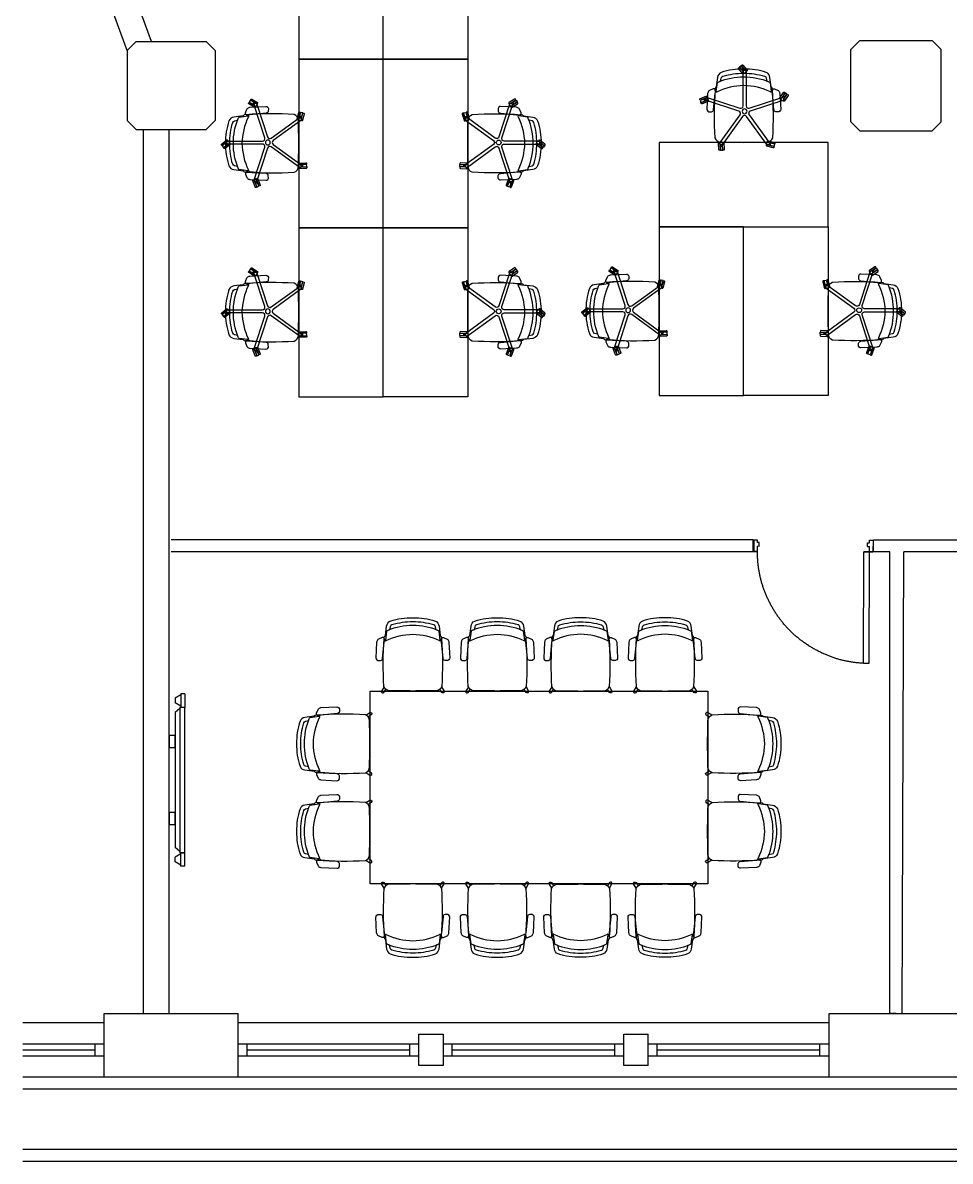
# Model space of a CAD drawing. Header units: metres. Extents: x -29.6 to 5.6, y -16 to 11.6.
# Drawn here: x -26.9 to -19.21, y -15.46 to -6.02 of the extents above; entities that cross this region are included whole.
import ezdxf

# ---------------------------------------------------------------- set-up
doc = ezdxf.new("R2010")
doc.units = ezdxf.units.M
for name, pattern in [('Style 0 5', [0]), ('Style 1865X1XXX0WALLS2 1', [0]), ('Style A320G  Permanent Solid Partitions 10', [0]), ('Style I321G  Virtual Partition 8', [0.03, 0.012, -0.018]), ('Style Partition 3', [0])]:
    doc.linetypes.add(name, pattern=pattern)
for name, color, linetype, true_color in [('A-210 G - Existing Structure 4', 251, 'Continuous', 0x696969), ('A-325G - Internal Doors 6', 7, 'Continuous', 0xffffff), ('Furniture 3', 251, 'Continuous', 0x696969), ('I-321G - Virtual Partition 18', 1, 'Continuous', 0xff0000), ('I-620G - Small Power 7', 1, 'Continuous', 0xff0000)]:
    doc.layers.add(name, color=color, linetype=linetype, true_color=true_color)

# ---------------------------------------------------------------- blocks, each defined once
blk = doc.blocks.new('Task Chair Castors_14')
at = {"layer": 'Furniture 3', "linetype": 'Style Partition 3'}
for points in [[(-0.011, -0.0064), (-0.011, -0.0091), (-0.0175, -0.0091, -0.414214), (-0.023, -0.0036), (-0.023, 0.0504, -0.414214), (-0.0175, 0.0559), (-0.011, 0.0559), (-0.011, 0.0064, 0.270597), (-0.011, -0.0064)], [(0.0127, 0, 1), (-0.0127, 0, 1), (0.0127, 0)], [(0.009, 0.0089), (0.009, 0.0559), (-0.009, 0.0559), (-0.009, 0.009, -0.415607), (0.009, 0.0089)], [(0.011, 0.0063), (0.011, 0.0559), (0.0175, 0.0559, -0.414214), (0.023, 0.0504), (0.023, -0.0036, -0.414214), (0.0175, -0.0091), (0.011, -0.0091), (0.011, -0.0063, 0.264718), (0.011, 0.0063)]]:
    blk.add_lwpolyline(points, format="xyb", close=True, dxfattribs=at)
blk.add_lwpolyline([(0.009, 0.0234), (-0.009, 0.0234)], dxfattribs=at)
blk = doc.blocks.new('Task Chair 5 Star Base_15')
at = {"layer": 'Furniture 3', "linetype": 'Style Partition 3'}
for points in [[(8.6334, 1.8123, -1), (8.6129, 1.7974), (8.4458, 2.0274, 0.509525), (8.4134, 2.0274), (8.2463, 1.7974, -1), (8.2258, 1.8123), (8.3929, 2.0423, 0.509525), (8.3829, 2.0731), (8.1125, 2.1609, -1), (8.1204, 2.1851), (8.3907, 2.0972, 0.509525), (8.4169, 2.1163), (8.4169, 2.4005, -1), (8.4423, 2.4005), (8.4423, 2.1163, 0.509525), (8.4685, 2.0972), (8.7389, 2.1851, -1), (8.7467, 2.1609), (8.4763, 2.0731, 0.509525), (8.4663, 2.0423), (8.6334, 1.8123)], [(8.4496, 2.0713, 1), (8.4096, 2.0713, 1), (8.4496, 2.0713)]]:
    blk.add_lwpolyline(points, format="xyb", close=True, dxfattribs=at)
at = {"layer": 'Furniture 3'}
for p, rotation in [((8.4296, 2.4008), 38.95488684837174), ((8.1162, 2.1731), 110.9548868483717), ((8.743, 2.1731), 326.9548868483718), ((8.2359, 1.8047), 182.9548868483717), ((8.6233, 1.8047), 254.9548868483717)]:
    blk.add_blockref('Task Chair Castors_14', p, dxfattribs=dict(at, rotation=rotation))
blk = doc.blocks.new('Senator Multipurpose_2')
at = {"layer": 'Furniture 3', "linetype": 'Style Partition 3'}
for points in [[(0.1741, 0.5484, -0.272236), (0.1878, 0.5335), (0.1933, 0.5085, -0.007255), (0.2076, 0.5028, -0.161316), (0.2184, 0.4962), (0.2289, 0.4225, 0.545644), (0.2286, 0.462), (0.2183, 0.5394, 0.27529), (0.1878, 0.5795, 0.083941), (0.0009, 0.6084, 0.083941), (-0.186, 0.5795, 0.27529), (-0.2165, 0.5394), (-0.2268, 0.462, 0.545644), (-0.227, 0.4225), (-0.2166, 0.4962, -0.161316), (-0.2058, 0.5028, -0.007255), (-0.1914, 0.5085), (-0.186, 0.5335, -0.272236), (-0.1722, 0.5484, -0.075274), (0.0009, 0.5733, -0.075274), (0.1741, 0.5484)], [(0.0009, 0.4714, 0.104535), (-0.2204, 0.4187, -0.885959), (-0.227, 0.4225), (-0.2166, 0.4962, -0.161316), (-0.2058, 0.5028, -0.099963), (0.0009, 0.5429, -0.099963), (0.2076, 0.5028, -0.161316), (0.2184, 0.4962), (0.2289, 0.4225, -0.885959), (0.2223, 0.4187, 0.104535), (0.0009, 0.4714)], [(-0.2376, 0.443), (-0.2533, 0.443), (-0.2832, 0.4301, 0.264898), (-0.2963, 0.4111), (-0.299, 0.4055), (-0.3052, 0.2729), (-0.3039, 0.2664, 0.253906), (-0.2891, 0.253), (-0.2662, 0.2533, 0.35042), (-0.2495, 0.2716), (-0.2364, 0.4058, -0.196711), (-0.227, 0.4225, -0.263194), (-0.2376, 0.443)], [(-0.237, 0.4368, 0.033698), (-0.2391, 0.0377, 0.309527), (-0.1903, 0.0028, -0.001089), (0.0009, 0, -0.001089), (0.1921, 0.0028, 0.309527), (0.2409, 0.0377, 0.033698), (0.2389, 0.4368, -0.193122), (0.2289, 0.4225, -0.885959), (0.2223, 0.4187, 0.104535), (0.0009, 0.4714, 0.104535), (-0.2204, 0.4187, -0.885959), (-0.227, 0.4225, -0.193122), (-0.237, 0.4368)], [(0.2395, 0.443), (0.2551, 0.443), (0.2851, 0.4301, -0.264898), (0.2982, 0.4111), (0.3008, 0.4055), (0.3071, 0.2729), (0.3058, 0.2664, -0.253906), (0.291, 0.253), (0.2681, 0.2533, -0.35042), (0.2514, 0.2716), (0.2383, 0.4058, 0.196711), (0.2289, 0.4225, 0.263194), (0.2395, 0.443)]]:
    blk.add_lwpolyline(points, format="xyb", close=True, dxfattribs=at)
at = {"layer": 'Furniture 3'}
blk.add_blockref('Task Chair 5 Star Base_15', (-8.4218, -1.8139), dxfattribs=at)
blk = doc.blocks.new('ADL3A 2D_8')
at = {"layer": 'Furniture 3', "linetype": 'Style Partition 3'}
for points in [[(0.1731, 0.5484, -0.272236), (0.1869, 0.5335), (0.1924, 0.5085, -0.007255), (0.2067, 0.5028, -0.161316), (0.2175, 0.4962), (0.2279, 0.4225, 0.545644), (0.2277, 0.462), (0.2174, 0.5394, 0.27529), (0.1869, 0.5795, 0.083941), (0, 0.6084, 0.083941), (-0.1869, 0.5795, 0.27529), (-0.2174, 0.5394), (-0.2277, 0.462, 0.545644), (-0.2279, 0.4225), (-0.2175, 0.4962, -0.161316), (-0.2067, 0.5028, -0.007255), (-0.1924, 0.5085), (-0.1869, 0.5335, -0.272236), (-0.1731, 0.5484, -0.075274), (0, 0.5733, -0.075274), (0.1731, 0.5484)], [(0, 0.4714, 0.104535), (-0.2214, 0.4187, -0.885959), (-0.2279, 0.4225), (-0.2175, 0.4962, -0.161316), (-0.2067, 0.5028, -0.099963), (0, 0.5429, -0.099963), (0.2067, 0.5028, -0.161316), (0.2175, 0.4962), (0.2279, 0.4225, -0.885959), (0.2214, 0.4187, 0.104535), (0, 0.4714)], [(-0.2385, 0.443), (-0.2542, 0.443), (-0.2842, 0.4301, 0.264898), (-0.2973, 0.4111), (-0.2999, 0.4055), (-0.3061, 0.2729), (-0.3048, 0.2664, 0.253906), (-0.2901, 0.253), (-0.2671, 0.2533, 0.35042), (-0.2504, 0.2716), (-0.2373, 0.4058, -0.196711), (-0.2279, 0.4225, -0.263194), (-0.2385, 0.443)], [(-0.2379, 0.4368, 0.033698), (-0.24, 0.0377, 0.309527), (-0.1912, 0.0028, -0.001089), (0, 0, -0.001089), (0.1912, 0.0028, 0.309527), (0.24, 0.0377, 0.033698), (0.2379, 0.4368, -0.193122), (0.2279, 0.4225, -0.885959), (0.2214, 0.4187, 0.104535), (0, 0.4714, 0.104535), (-0.2214, 0.4187, -0.885959), (-0.2279, 0.4225, -0.193122), (-0.2379, 0.4368)], [(0.2385, 0.443), (0.2542, 0.443), (0.2842, 0.4301, -0.264898), (0.2973, 0.4111), (0.2999, 0.4055), (0.3061, 0.2729), (0.3048, 0.2664, -0.253906), (0.2901, 0.253), (0.2671, 0.2533, -0.35042), (0.2504, 0.2716), (0.2373, 0.4058, 0.196711), (0.2279, 0.4225, 0.263194), (0.2385, 0.443)]]:
    blk.add_lwpolyline(points, format="xyb", close=True, dxfattribs=at)
blk.add_lwpolyline([(-0.2379, 0.4376), (-0.2382, 0.4378)], dxfattribs=at)
for points in [[(-0.2385, 0.034), (-0.26, -0.0005, 0.873571), (-0.24, -0.0118), (-0.2236, 0.0147)], [(0.2385, 0.034), (0.26, -0.0005, -0.873571), (0.24, -0.0118), (0.2236, 0.0147)]]:
    blk.add_lwpolyline(points, format="xyb", dxfattribs=at)
blk = doc.blocks.new('Door 926995Hoyez_9')
at = {"layer": 'A-325G - Internal Doors 6', "linetype": 'Style A320G  Permanent Solid Partitions 10'}
for points in [[(-0.4625, 0.974), (-0.4175, 0.974)], [(-0.4625, 0.048), (-0.4625, 0.974)], [(-0.4175, 0.974), (-0.4175, 0.048)], [(-0.4995, 0.05), (-0.4995, -0.05)], [(-0.4645, 0.048), (-0.4945, 0.048)], [(-0.4945, -0.048), (-0.4945, 0.048)], [(-0.4645, 0.048), (-0.4645, 0.004)], [(-0.4495, 0.004), (-0.4645, 0.004)], [(-0.4175, 0.048), (-0.4625, 0.048)], [(-0.4495, 0.004), (-0.4495, -0.027)], [(0.4495, 0.004), (0.4645, 0.004)], [(0.4495, 0.004), (0.4495, -0.027)], [(0.4645, 0.048), (0.4945, 0.048)], [(0.4645, 0.048), (0.4645, 0.004)], [(0.4945, -0.048), (0.4945, 0.048)], [(0.4995, 0.05), (0.4995, -0.05)], [(-0.4645, -0.048), (-0.4945, -0.048)], [(-0.4495, -0.027), (-0.4645, -0.027)], [(-0.4645, -0.027), (-0.4645, -0.048)], [(0.4495, -0.027), (0.4645, -0.027)], [(0.4645, -0.027), (0.4645, -0.048)], [(0.4645, -0.048), (0.4945, -0.048)]]:
    blk.add_lwpolyline(points, dxfattribs=at)
at = {"layer": 'A-325G - Internal Doors 6'}
for points in [[(-0.4625, 0.974), (-0.2144, 0.974), (0.0005, 0.8499)], [(0.0005, 0.8499), (0.2154, 0.7259), (0.3394, 0.511)], [(0.3394, 0.511), (0.4635, 0.2961), (0.4635, 0.048)]]:
    blk.add_open_spline(points, degree=2, dxfattribs=at)
blk = doc.blocks.new('TV_5')
at = {"layer": 'I-620G - Small Power 7', "linetype": 'Style 1865X1XXX0WALLS2 1'}
for points in [[(52.7887, 153.1448), (52.8153, 153.1912)], [(52.8153, 153.1912), (52.8552, 153.1912)], [(52.8817, 153.1448), (52.8552, 153.1912)], [(52.9017, 153.1512), (52.8917, 153.1512), (52.8917, 153.1112), (54.0967, 153.1112), (54.0967, 153.1512), (54.0867, 153.1512)], [(52.9017, 153.1512), (52.9342, 153.1902)], [(54.0867, 153.1512), (52.9017, 153.1512)], [(54.0542, 153.1902), (52.9342, 153.1902)], [(54.0867, 153.1512), (54.0542, 153.1902)], [(54.1067, 153.1448), (54.1333, 153.1912)], [(54.1732, 153.1912), (54.1333, 153.1912)], [(54.1997, 153.1448), (54.1732, 153.1912)], [(52.7787, 153.1448), (52.8917, 153.1448)], [(52.7787, 153.1112), (52.7787, 153.1448)], [(52.7787, 153.1112), (52.8917, 153.1112)], [(52.8917, 153.1112), (52.8917, 153.1448)], [(54.2097, 153.1448), (54.0967, 153.1448)], [(54.0967, 153.1112), (54.0967, 153.1448)], [(54.2097, 153.1112), (54.0967, 153.1112)], [(54.2097, 153.1112), (54.2097, 153.1448)]]:
    blk.add_lwpolyline(points, dxfattribs=at)
for points in [[(53.2252, 153.2392), (53.1252, 153.2392), (53.1252, 153.1902), (53.2252, 153.1902), (53.2252, 153.2392)], [(53.8632, 153.2392), (53.7632, 153.2392), (53.7632, 153.1902), (53.8632, 153.1902), (53.8632, 153.2392)]]:
    blk.add_lwpolyline(points, close=True, dxfattribs=at)

msp = doc.modelspace()

# ---------------------------------------------------------------- linework, layer by layer
at = {"layer": 'A-210 G - Existing Structure 4', "linetype": 'Style Partition 3'}
for points in [[(-26.0355, -6.2512), (-26.8409, -4.0481)], [(-25.834, -6.1762), (-26.6258, -4.0102)], [(-25.9005, -14.237), (-25.9005, -6.9062)], [(-25.6855, -14.237), (-25.6855, -6.9062)], [(-26.226, -14.762), (-26.226, -14.237)], [(-26.226, -14.237), (-25.1151, -14.237)], [(-25.1151, -14.762), (-25.1151, -14.237)], [(-20.2151, -14.237), (-19.1042, -14.237)], [(-20.2151, -14.762), (-20.2151, -14.237)], [(-26.9005, -14.312), (-26.226, -14.312)], [(-25.1151, -14.312), (-20.2151, -14.312)], [(-23.6151, -14.407), (-23.4151, -14.407)], [(-23.6151, -14.667), (-23.6151, -14.407)], [(-23.4151, -14.407), (-23.4151, -14.667)], [(-21.9151, -14.407), (-21.7151, -14.407)], [(-21.9151, -14.667), (-21.9151, -14.407)], [(-21.7151, -14.667), (-21.7151, -14.407)], [(-26.9005, -14.487), (-26.301, -14.487)], [(-26.9005, -14.537), (-26.301, -14.537)], [(-26.301, -14.487), (-26.226, -14.487)], [(-26.301, -14.587), (-26.301, -14.487)], [(-25.1151, -14.487), (-25.0401, -14.487)], [(-25.0401, -14.487), (-23.6901, -14.487)], [(-25.0401, -14.587), (-25.0401, -14.487)], [(-25.0401, -14.537), (-23.6901, -14.537)], [(-23.6901, -14.587), (-23.6901, -14.487)], [(-23.6901, -14.487), (-23.6151, -14.487)], [(-23.4151, -14.487), (-23.3401, -14.487)], [(-23.3401, -14.587), (-23.3401, -14.487)], [(-23.3401, -14.487), (-21.9901, -14.487)], [(-23.3401, -14.537), (-21.9901, -14.537)], [(-21.9901, -14.587), (-21.9901, -14.487)], [(-21.9901, -14.487), (-21.9151, -14.487)], [(-21.7151, -14.487), (-21.6401, -14.487)], [(-21.6401, -14.587), (-21.6401, -14.487)], [(-21.6401, -14.487), (-20.2901, -14.487)], [(-21.6401, -14.537), (-20.2901, -14.537)], [(-20.2901, -14.487), (-20.2151, -14.487)], [(-20.2901, -14.587), (-20.2901, -14.487)], [(-26.9005, -14.587), (-26.301, -14.587)], [(-26.301, -14.587), (-26.226, -14.587)], [(-25.1151, -14.587), (-25.0401, -14.587)], [(-25.0401, -14.587), (-23.6901, -14.587)], [(-23.6901, -14.587), (-23.6151, -14.587)], [(-23.4151, -14.587), (-23.3401, -14.587)], [(-23.3401, -14.587), (-21.9901, -14.587)], [(-21.9901, -14.587), (-21.9151, -14.587)], [(-21.7151, -14.587), (-21.6401, -14.587)], [(-21.6401, -14.587), (-20.2901, -14.587)], [(-20.2901, -14.587), (-20.2151, -14.587)], [(-23.4151, -14.667), (-23.6151, -14.667)], [(-21.7151, -14.667), (-21.9151, -14.667)], [(-26.9005, -14.762), (-26.226, -14.762)], [(-26.226, -14.762), (-25.1151, -14.762)], [(-25.1151, -14.762), (-20.2151, -14.762)], [(-20.2151, -14.762), (-19.1042, -14.762)], [(-26.9005, -14.862), (-13.7249, -14.862)], [(-26.9005, -15.362), (-13.7249, -15.362)], [(-26.9005, -15.462), (-13.6249, -15.462)]]:
    msp.add_lwpolyline(points, dxfattribs=at)
at = {"layer": 'A-325G - Internal Doors 6', "linetype": 'Style 0 5'}
for points in [[(-25.9605, -6.1762), (-26.0355, -6.2512)], [(-25.9605, -6.1762), (-25.3805, -6.1762)], [(-25.3805, -6.1762), (-25.3055, -6.2512)], [(-19.9596, -6.1662), (-20.0346, -6.2412)], [(-19.9596, -6.1662), (-19.3596, -6.1662)], [(-19.3596, -6.1662), (-19.2846, -6.2412)], [(-26.0355, -6.2512), (-26.0355, -6.8312)], [(-25.3055, -6.2512), (-25.3055, -6.8312)], [(-20.0346, -6.8412), (-20.0346, -6.2412)], [(-19.2846, -6.8412), (-19.2846, -6.2412)], [(-26.0355, -6.8312), (-25.9605, -6.9062)], [(-25.3055, -6.8312), (-25.3805, -6.9062)], [(-20.0346, -6.8412), (-19.9596, -6.9162)], [(-19.2846, -6.8412), (-19.3596, -6.9162)], [(-25.9605, -6.9062), (-25.3805, -6.9062)], [(-19.9596, -6.9162), (-19.3596, -6.9162)], [(-20.8442, -10.3091), (-25.6704, -10.3091)], [(-16.9289, -10.3099), (-19.8452, -10.3117)], [(-19.4896, -10.3117), (-19.8452, -10.3117)], [(-20.8084, -10.4091), (-25.6704, -10.4091)], [(-19.7096, -10.4091), (-19.9274, -10.4091)], [(-19.7096, -14.237), (-19.7096, -10.4091)], [(-19.6096, -14.237), (-19.5945, -10.4091)], [(-19.4125, -10.4091), (-19.5945, -10.4091)], [(-16.928, -10.4091), (-19.5945, -10.4091)]]:
    msp.add_lwpolyline(points, dxfattribs=at)
at = {"layer": 'Furniture 3', "linetype": 'Style Partition 3'}
for points in [[(-23.9113, -6.3212), (-23.9113, -4.9212), (-24.6113, -4.9212), (-24.6113, -6.3212), (-23.9113, -6.3212)], [(-23.9113, -6.3212), (-23.9113, -4.9212), (-23.2113, -4.9212), (-23.2113, -6.3212), (-23.9113, -6.3212)], [(-23.9113, -7.7212), (-23.9113, -6.3212), (-24.6113, -6.3212), (-24.6113, -7.7212), (-23.9113, -7.7212)], [(-23.9113, -7.7212), (-23.9113, -6.3212), (-23.2113, -6.3212), (-23.2113, -7.7212), (-23.9113, -7.7212)], [(-21.6228, -7.7121), (-20.2228, -7.7121), (-20.2228, -7.0121), (-21.6228, -7.0121), (-21.6228, -7.7121)], [(-23.9113, -9.1212), (-23.9113, -7.7212), (-24.6113, -7.7212), (-24.6113, -9.1212), (-23.9113, -9.1212)], [(-23.9113, -9.1212), (-23.9113, -7.7212), (-23.2113, -7.7212), (-23.2113, -9.1212), (-23.9113, -9.1212)], [(-20.9228, -9.1121), (-20.9228, -7.7121), (-21.6228, -7.7121), (-21.6228, -9.1121), (-20.9228, -9.1121)], [(-20.9228, -9.1121), (-20.9228, -7.7121), (-20.2228, -7.7121), (-20.2228, -9.1121), (-20.9228, -9.1121)], [(-24.0206, -13.1625), (-24.0206, -11.5625), (-21.2206, -11.5625), (-21.2206, -13.1625), (-24.0206, -13.1625)]]:
    msp.add_lwpolyline(points, close=True, dxfattribs=at)
at = {"layer": 'I-321G - Virtual Partition 18', "linetype": 'Style I321G  Virtual Partition 8'}
msp.add_lwpolyline([(-19.6596, -14.237), (-19.7096, -14.237)], dxfattribs=at)

# ---------------------------------------------------------------- block references
at = {"layer": 'A-325G - Internal Doors 6', "rotation": 179.9170604639663}
msp.add_blockref('Door 926995Hoyez_9', (-20.3448, -10.359), dxfattribs=at)
at = {"layer": 'Furniture 3'}
for name, p in [('Senator Multipurpose_2', (-20.9228, -7.0121)), ('ADL3A 2D_8', (-22.275, -11.5625)), ('ADL3A 2D_8', (-21.575, -11.5625))]:
    msp.add_blockref(name, p, dxfattribs=at)
for name, p, rotation in [('Senator Multipurpose_2', (-24.6113, -7.0212), 90), ('Senator Multipurpose_2', (-24.6113, -8.4212), 90), ('Senator Multipurpose_2', (-21.6228, -8.4121), 90), ('ADL3A 2D_8', (-24.0221, -11.9999), 90), ('ADL3A 2D_8', (-24.0221, -12.7266), 90), ('ADL3A 2D_8', (-23.6661, -13.1625), 180), ('ADL3A 2D_8', (-22.9661, -13.1625), 180)]:
    msp.add_blockref(name, p, dxfattribs=dict(at, rotation=rotation))
at = {"layer": 'Furniture 3', "xscale": -1}
for name, p, rotation in [('Senator Multipurpose_2', (-23.2113, -7.0212), 270), ('Senator Multipurpose_2', (-23.2113, -8.4212), 270), ('Senator Multipurpose_2', (-20.2228, -8.4121), 270), ('ADL3A 2D_8', (-21.2221, -11.9999), 270), ('ADL3A 2D_8', (-21.2221, -12.7266), 270), ('ADL3A 2D_8', (-22.275, -13.1625), 180), ('ADL3A 2D_8', (-21.575, -13.1625), 180)]:
    msp.add_blockref(name, p, dxfattribs=dict(at, rotation=rotation))
for p in [(-23.6661, -11.5625), (-22.9661, -11.5625)]:
    msp.add_blockref('ADL3A 2D_8', p, dxfattribs=at)
at = {"layer": 'I-620G - Small Power 7', "rotation": 90}
msp.add_blockref('TV_5', (127.5536, -65.7947), dxfattribs=at)

doc.saveas('drawing.dxf')
